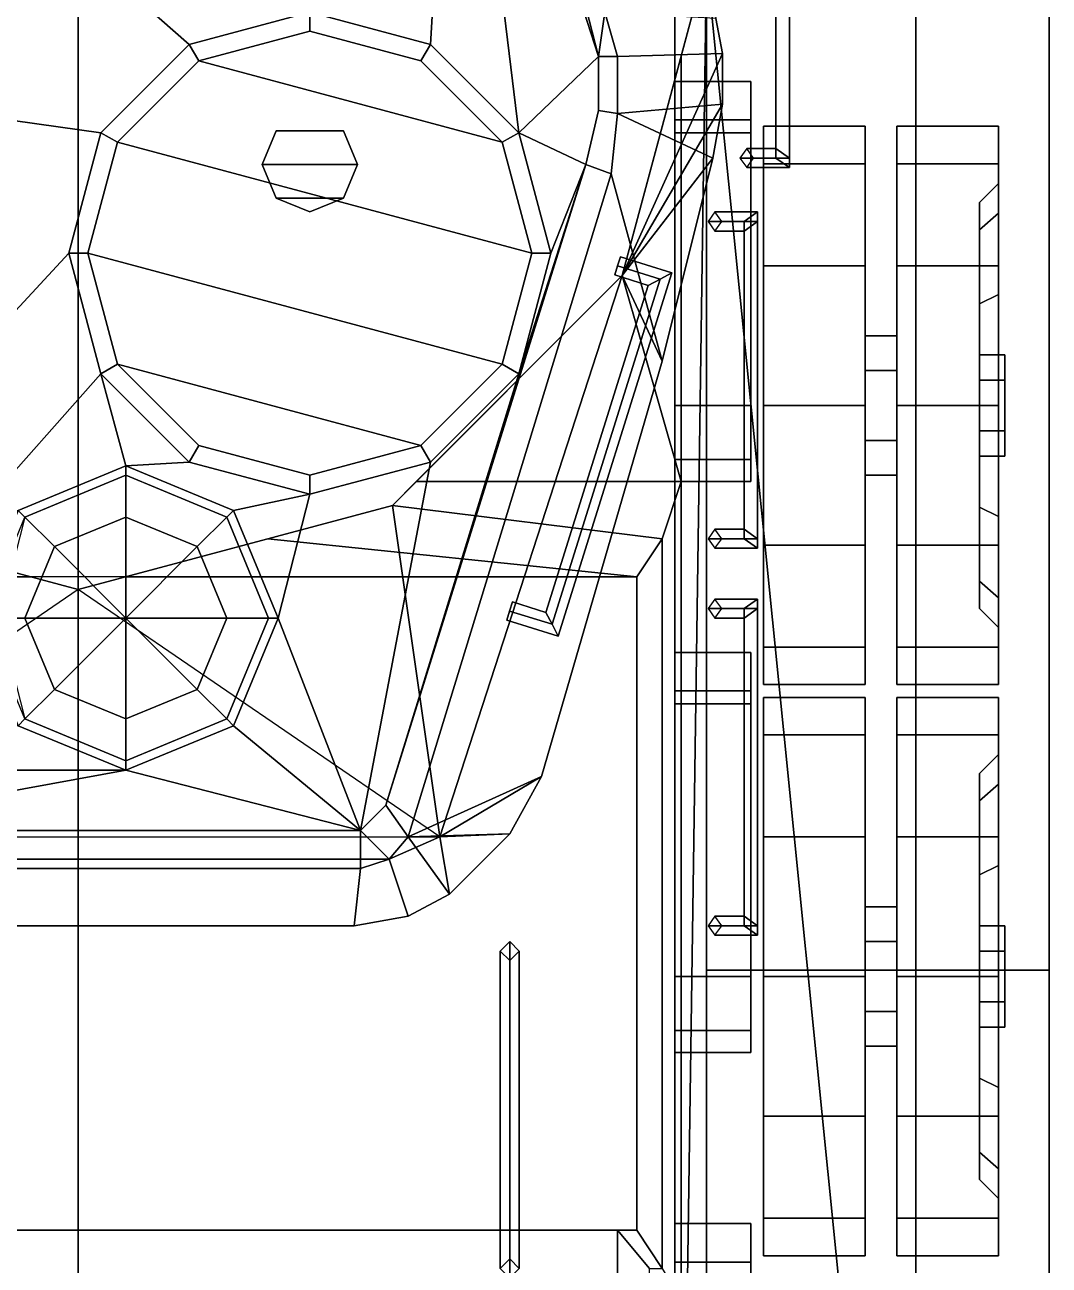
# Model space of a CAD drawing. Header units: millimetres. Extents: x -1.5 to 3, y -11.1 to 7.4.
# Drawn here: x -0.084 to 1.53, y -1.475 to 0.48 of the extents above; entities that cross this region are included whole.
import ezdxf

# ---------------------------------------------------------------- set-up
doc = ezdxf.new("R2010")
doc.units = ezdxf.units.MM
for name, color, linetype in [('mudguards', 6, 'Continuous'), ('tracks', 3, 'Continuous'), ('turret', 2, 'Continuous'), ('wheel', 2, 'Continuous')]:
    doc.layers.add(name, color=color, linetype=linetype)

msp = doc.modelspace()

# ---------------------------------------------------------------- linework, layer by layer
for points in [[(0.94, -2.96, 0.89), (0.94, -2.47, 0.4), (0.94, 2.47, 0.4), (0.94, 2.94, 0.67)], [(0.94, -2.7338, 1.08), (0.94, -2.96, 0.89), (0.94, 2.94, 0.77), (0.94, 2.4045, 1.08)], [(0.94, -2.96, 0.89), (0.94, 2.94, 0.67), (0.94, 2.94, 0.77), (0.94, -2.96, 0.89)], [(0.94, 2.47, 0.4), (0.94, -2.47, 0.4), (-0.94, -2.47, 0.4), (-0.94, 2.47, 0.4)], [(0.99, 0.58, 1.5103), (1.32, -2.71, 1.1), (1.32, 2.37, 1.1), (0.95, 1.56, 1.56)], [(1.1206, 0.785, 1.4806), (1.0994, 0.77, 1.4806), (1.0994, 0.27, 1.4806), (1.1206, 0.255, 1.4806)], [(1.1206, 0.77, 1.4594), (1.1206, 0.785, 1.4806), (1.1206, 0.255, 1.4806), (1.1206, 0.27, 1.4594)], [(1.0994, 0.77, 1.4806), (1.0994, 0.755, 1.4594), (1.0994, 0.285, 1.4594), (1.0994, 0.27, 1.4806)], [(1.0994, 0.755, 1.4594), (1.1206, 0.77, 1.4594), (1.1206, 0.27, 1.4594), (1.0994, 0.285, 1.4594)], [(0.99, 0.58, 1.5103), (0.99, 0.58, 1.5103), (0.95, 0.4307, 1.56), (0.95, -2.19, 1.56)], [(0.99, 0.58, 1.5103), (0.99, 0.58, 1.5103), (0.95, -2.19, 1.56), (1.32, -2.71, 1.1)], [(0.95, 0.4307, 1.56), (0.99, 0.58, 1.5103), (0.99, 0.58, 1.56), (0.95, 0.4307, 1.56)], [(0.95, 0.4307, 1.56), (0.95, 0.4307, 1.56), (0.8574, 0.085, 1.56), (0.95, -0.24, 1.56)], [(1.06, 0.3906, 0.555), (1.06, 0.3906, 0.485), (0.94, 0.3906, 0.485), (0.94, 0.3906, 0.555)], [(1.06, 0.3906, 0.485), (1.06, 0.33, 0.45), (0.94, 0.33, 0.45), (0.94, 0.3906, 0.485)], [(1.06, 0.33, 0.59), (1.06, 0.3906, 0.555), (0.94, 0.3906, 0.555), (0.94, 0.33, 0.59)], [(1.06, 0.3906, 0.555), (1.06, 0.33, 0.59), (1.06, 0.31, 0.45), (1.06, 0.33, 0.45)], [(1.06, 0.3906, 0.485), (1.06, 0.3906, 0.555), (1.06, 0.33, 0.45), (1.06, 0.3906, 0.485)], [(1.06, 0.33, 0.45), (1.06, 0.31, 0.45), (0.94, 0.31, 0.45), (0.94, 0.33, 0.45)], [(0.94, 0.33, 0.59), (0.94, -0.12, 0.59), (1.06, -0.12, 0.59), (1.06, 0.33, 0.59)], [(1.06, -0.12, 0.59), (1.06, -0.12, 0.35), (1.06, 0.31, 0.45), (1.06, 0.33, 0.59)], [(1.06, 0.31, 0.45), (1.06, -0.12, 0.35), (0.94, -0.12, 0.35), (0.94, 0.31, 0.45)], [(1.0534, 0.285, 1.4134), (1.0428, 0.27, 1.424), (1.0994, 0.27, 1.4806), (1.0994, 0.285, 1.4594)], [(1.064, 0.27, 1.4028), (1.0534, 0.285, 1.4134), (1.0994, 0.285, 1.4594), (1.1206, 0.27, 1.4594)], [(1.0428, 0.27, 1.424), (1.0534, 0.255, 1.4134), (1.1206, 0.255, 1.4806), (1.0994, 0.27, 1.4806)], [(1.0534, 0.255, 1.4134), (1.064, 0.27, 1.4028), (1.1206, 0.27, 1.4594), (1.1206, 0.255, 1.4806)], [(1.0034, 0.185, 1.4834), (0.9928, 0.17, 1.494), (1.0494, 0.17, 1.5506), (1.0706, 0.185, 1.5506)], [(1.014, 0.17, 1.4728), (1.0034, 0.185, 1.4834), (1.0706, 0.185, 1.5506), (1.0706, 0.17, 1.5294)], [(1.0706, 0.185, 1.5506), (1.0494, 0.17, 1.5506), (1.0494, -0.33, 1.5506), (1.0706, -0.345, 1.5506)], [(1.0706, 0.17, 1.5294), (1.0706, 0.185, 1.5506), (1.0706, -0.345, 1.5506), (1.0706, -0.33, 1.5294)], [(0.9928, 0.17, 1.494), (1.0034, 0.155, 1.4834), (1.0494, 0.155, 1.5294), (1.0494, 0.17, 1.5506)], [(1.0034, 0.155, 1.4834), (1.014, 0.17, 1.4728), (1.0706, 0.17, 1.5294), (1.0494, 0.155, 1.5294)], [(1.0494, 0.17, 1.5506), (1.0494, 0.155, 1.5294), (1.0494, -0.315, 1.5294), (1.0494, -0.33, 1.5506)], [(1.0494, 0.155, 1.5294), (1.0706, 0.17, 1.5294), (1.0706, -0.33, 1.5294), (1.0494, -0.315, 1.5294)], [(0.8574, 0.085, 1.56), (0.8574, 0.085, 1.56), (0.5324, -0.24, 1.56), (0.95, -0.24, 1.56)], [(0.94, 0.095, 0.4), (0.94, -0.12, 0.35), (0.94, -0.2049, 0.3851), (0.94, -0.211, 0.4)], [(1.06, -0.12, 0.35), (1.06, -0.2049, 0.3851), (0.94, -0.2049, 0.3851), (0.94, -0.12, 0.35)], [(1.06, -0.2049, 0.5549), (1.06, -0.12, 0.59), (0.94, -0.12, 0.59), (0.94, -0.2049, 0.5549)], [(1.06, -0.2049, 0.3851), (1.06, -0.12, 0.35), (1.06, -0.12, 0.59), (1.06, -0.2049, 0.5549)], [(1.06, -0.24, 0.47), (1.06, -0.2049, 0.5549), (0.94, -0.2049, 0.5549), (0.94, -0.24, 0.47)], [(1.06, -0.2049, 0.3851), (1.06, -0.24, 0.47), (0.94, -0.24, 0.47), (0.94, -0.2049, 0.3851)], [(1.06, -0.24, 0.47), (1.06, -0.2049, 0.3851), (1.06, -0.2049, 0.5549), (1.06, -0.24, 0.47)], [(0.92, -0.33, 1.65), (0.95, -0.24, 1.56), (0.5324, -0.24, 1.56), (0.495, -0.2774, 1.5974)], [(0.95, -0.24, 1.56), (0.92, -0.33, 1.65), (0.92, -1.48, 1.65), (0.95, -1.53, 1.56)], [(0.88, -0.39, 1.7), (0.92, -0.33, 1.65), (0.495, -0.2774, 1.5974), (0.2986, -0.33, 1.65)], [(-0.88, -0.39, 1.7), (-0.88, -0.39, 1.7), (-0.0746, -0.39, 1.7), (-0.2986, -0.33, 1.65)], [(0.88, -0.39, 1.7), (0.88, -0.39, 1.7), (0.2986, -0.33, 1.65), (0.0746, -0.39, 1.7)], [(0.88, -1.42, 1.7), (0.92, -1.48, 1.65), (0.92, -0.33, 1.65), (0.88, -0.39, 1.7)], [(1.0034, -0.315, 1.4834), (0.9928, -0.33, 1.494), (1.0494, -0.33, 1.5506), (1.0494, -0.315, 1.5294)], [(0.9928, -0.33, 1.494), (1.0034, -0.345, 1.4834), (1.0706, -0.345, 1.5506), (1.0494, -0.33, 1.5506)], [(1.014, -0.33, 1.4728), (1.0034, -0.315, 1.4834), (1.0494, -0.315, 1.5294), (1.0706, -0.33, 1.5294)], [(1.0034, -0.345, 1.4834), (1.014, -0.33, 1.4728), (1.0706, -0.33, 1.5294), (1.0706, -0.345, 1.5506)], [(-0.88, -0.39, 1.7), (-0.88, -1.42, 1.7), (0.88, -1.42, 1.7), (0.88, -0.39, 1.7)], [(1.0034, -0.425, 1.4834), (0.9928, -0.44, 1.494), (1.0494, -0.44, 1.5506), (1.0706, -0.425, 1.5506)], [(1.014, -0.44, 1.4728), (1.0034, -0.425, 1.4834), (1.0706, -0.425, 1.5506), (1.0706, -0.44, 1.5294)], [(1.0706, -0.425, 1.5506), (1.0494, -0.44, 1.5506), (1.0494, -0.94, 1.5506), (1.0706, -0.955, 1.5506)], [(1.0706, -0.44, 1.5294), (1.0706, -0.425, 1.5506), (1.0706, -0.955, 1.5506), (1.0706, -0.94, 1.5294)], [(0.9928, -0.44, 1.494), (1.0034, -0.455, 1.4834), (1.0494, -0.455, 1.5294), (1.0494, -0.44, 1.5506)], [(1.0034, -0.455, 1.4834), (1.014, -0.44, 1.4728), (1.0706, -0.44, 1.5294), (1.0494, -0.455, 1.5294)], [(1.0494, -0.44, 1.5506), (1.0494, -0.455, 1.5294), (1.0494, -0.925, 1.5294), (1.0494, -0.94, 1.5506)], [(1.0494, -0.455, 1.5294), (1.0706, -0.44, 1.5294), (1.0706, -0.94, 1.5294), (1.0494, -0.925, 1.5294)], [(1.06, -0.5094, 0.555), (1.06, -0.5094, 0.485), (0.94, -0.5094, 0.485), (0.94, -0.5094, 0.555)], [(1.06, -0.5094, 0.485), (1.06, -0.57, 0.45), (0.94, -0.57, 0.45), (0.94, -0.5094, 0.485)], [(1.06, -0.57, 0.59), (1.06, -0.5094, 0.555), (0.94, -0.5094, 0.555), (0.94, -0.57, 0.59)], [(1.06, -0.5094, 0.485), (1.06, -0.5094, 0.555), (1.06, -0.57, 0.45), (1.06, -0.5094, 0.485)], [(1.06, -0.5094, 0.555), (1.06, -0.57, 0.59), (1.06, -0.59, 0.45), (1.06, -0.57, 0.45)], [(1.06, -0.57, 0.45), (1.06, -0.59, 0.45), (0.94, -0.59, 0.45), (0.94, -0.57, 0.45)], [(0.94, -0.57, 0.59), (0.94, -1.02, 0.59), (1.06, -1.02, 0.59), (1.06, -0.57, 0.59)], [(1.06, -1.02, 0.59), (1.06, -1.02, 0.35), (1.06, -0.59, 0.45), (1.06, -0.57, 0.59)], [(1.06, -0.59, 0.45), (1.06, -1.02, 0.35), (0.94, -1.02, 0.35), (0.94, -0.59, 0.45)], [(0.94, -0.805, 0.4), (0.94, -1.02, 0.35), (0.94, -1.1049, 0.3851), (0.94, -1.111, 0.4)], [(1.0034, -0.925, 1.4834), (0.9928, -0.94, 1.494), (1.0494, -0.94, 1.5506), (1.0494, -0.925, 1.5294)], [(1.014, -0.94, 1.4728), (1.0034, -0.925, 1.4834), (1.0494, -0.925, 1.5294), (1.0706, -0.94, 1.5294)], [(0.9928, -0.94, 1.494), (1.0034, -0.955, 1.4834), (1.0706, -0.955, 1.5506), (1.0494, -0.94, 1.5506)], [(1.0034, -0.955, 1.4834), (1.014, -0.94, 1.4728), (1.0706, -0.94, 1.5294), (1.0706, -0.955, 1.5506)], [(0.68, -0.965, 1.7), (0.665, -0.98, 1.7), (0.665, -0.98, 1.78), (0.68, -0.965, 1.795)], [(0.68, -0.965, 1.795), (0.665, -0.98, 1.78), (0.665, -1.48, 1.78), (0.68, -1.495, 1.795)], [(0.695, -0.98, 1.7), (0.68, -0.965, 1.7), (0.68, -0.965, 1.795), (0.695, -0.98, 1.78)], [(0.695, -0.98, 1.78), (0.68, -0.965, 1.795), (0.68, -1.495, 1.795), (0.695, -1.48, 1.78)], [(0.665, -0.98, 1.7), (0.68, -0.995, 1.7), (0.68, -0.995, 1.765), (0.665, -0.98, 1.78)], [(0.665, -0.98, 1.78), (0.68, -0.995, 1.765), (0.68, -1.465, 1.765), (0.665, -1.48, 1.78)], [(0.68, -0.995, 1.7), (0.695, -0.98, 1.7), (0.695, -0.98, 1.78), (0.68, -0.995, 1.765)], [(0.68, -0.995, 1.765), (0.695, -0.98, 1.78), (0.695, -1.48, 1.78), (0.68, -1.465, 1.765)], [(1.06, -1.02, 0.35), (1.06, -1.1049, 0.3851), (0.94, -1.1049, 0.3851), (0.94, -1.02, 0.35)], [(1.06, -1.1049, 0.5549), (1.06, -1.02, 0.59), (0.94, -1.02, 0.59), (0.94, -1.1049, 0.5549)], [(1.06, -1.1049, 0.3851), (1.06, -1.02, 0.35), (1.06, -1.02, 0.59), (1.06, -1.1049, 0.5549)], [(1.06, -1.14, 0.47), (1.06, -1.1049, 0.5549), (0.94, -1.1049, 0.5549), (0.94, -1.14, 0.47)], [(1.06, -1.1049, 0.3851), (1.06, -1.14, 0.47), (0.94, -1.14, 0.47), (0.94, -1.1049, 0.3851)], [(1.06, -1.14, 0.47), (1.06, -1.1049, 0.3851), (1.06, -1.1049, 0.5549), (1.06, -1.14, 0.47)], [(-0.85, -1.42, 1.7), (-0.85, -1.92, 1.7), (0.85, -1.92, 1.7), (0.85, -1.42, 1.7)], [(0.85, -1.92, 1.7), (0.9, -2.07, 1.65), (0.9, -1.48, 1.65), (0.85, -1.42, 1.7)], [(0.85, -1.42, 1.7), (0.9, -1.48, 1.65), (0.92, -1.48, 1.65), (0.88, -1.42, 1.7)], [(1.06, -1.4094, 0.555), (1.06, -1.4094, 0.485), (0.94, -1.4094, 0.485), (0.94, -1.4094, 0.555)], [(1.06, -1.4094, 0.485), (1.06, -1.47, 0.45), (0.94, -1.47, 0.45), (0.94, -1.4094, 0.485)], [(1.06, -1.47, 0.59), (1.06, -1.4094, 0.555), (0.94, -1.4094, 0.555), (0.94, -1.47, 0.59)], [(1.06, -1.4094, 0.555), (1.06, -1.47, 0.59), (1.06, -1.49, 0.45), (1.06, -1.47, 0.45)], [(1.06, -1.4094, 0.485), (1.06, -1.4094, 0.555), (1.06, -1.47, 0.45), (1.06, -1.4094, 0.485)], [(0.68, -1.465, 1.7), (0.665, -1.48, 1.7), (0.665, -1.48, 1.78), (0.68, -1.465, 1.765)], [(0.695, -1.48, 1.7), (0.68, -1.465, 1.7), (0.68, -1.465, 1.765), (0.695, -1.48, 1.78)], [(1.06, -1.47, 0.45), (1.06, -1.49, 0.45), (0.94, -1.49, 0.45), (0.94, -1.47, 0.45)], [(0.94, -1.47, 0.59), (0.94, -1.92, 0.59), (1.06, -1.92, 0.59), (1.06, -1.47, 0.59)], [(1.06, -1.92, 0.59), (1.06, -1.92, 0.35), (1.06, -1.49, 0.45), (1.06, -1.47, 0.59)]]:
    msp.add_3dface(points)
at = {"layer": 'mudguards', "extrusion": (-1, 0, 0)}
for p, q in [((0, 7.433, -11.0701), (0, -3.2589, -11.0701)), ((0, -3.2589, -19.2133), (0, 7.433, -19.2133)), ((0, 3.655, 2.606), (0, -3.1074, 2.606)), ((0, -3.1074, -5.94), (0, 3.655, -5.94)), ((0, -1.0432, 7.9864), (0, -1.0432, 12.078)), ((0, -1.0432, 12.078), (0, -6.4248, 12.078)), ((0, -6.4248, 7.9864), (0, -1.0432, 7.9864))]:
    msp.add_line(p, q, dxfattribs=at)
at = {"layer": 'mudguards'}
for points in [[(1.53, -2.71, 1.1), (1.53, -2.74, 1.08), (1.53, 2.86, 1.08), (1.53, 2.88, 1.1)], [(1.53, 2.86, 1.08), (1.53, -2.74, 1.08), (0.94, -2.7338, 1.08), (0.94, 2.86, 1.08)], [(1.32, 0.75, 1.1), (1.32, -2.01, 1.1), (1.53, -2.01, 1.1), (1.53, 0.75, 1.1)]]:
    msp.add_3dface(points, dxfattribs=at)
at = {"layer": 'tracks'}
for points in [[(0.99, 2.01), (0.99, -1.92), (0.99, -1.92, 0.04), (0.99, 2.01, 0.04)], [(1.53, 2.01), (1.53, -1.92), (0.99, -1.92), (0.99, 2.01)], [(0.99, 2.01, 0.04), (0.99, -1.92, 0.04), (1.53, -1.92, 0.04), (1.53, 2.01, 0.04)], [(0.99, -1.01, 0.89), (0.99, 2, 0.89), (1.53, 2, 0.89), (1.53, -1.01, 0.89)], [(0.99, -1.01, 0.93), (0.99, 2, 0.93), (0.99, 2, 0.89), (0.99, -1.01, 0.89)], [(1.53, -1.01, 0.93), (1.53, 2, 0.93), (0.99, 2, 0.93), (0.99, -1.01, 0.93)], [(1.53, -1.92, 0.04), (1.53, -1.92), (1.53, 2.01), (1.53, 2.01, 0.04)], [(1.53, 2, 0.89), (1.53, 2, 0.93), (1.53, -1.01, 0.93), (1.53, -1.01, 0.89)], [(0.99, -2.21, 0.94), (0.99, -1.01, 0.93), (0.99, -1.01, 0.89), (0.99, -2.21, 0.9)], [(0.99, -2.21, 0.9), (0.99, -1.01, 0.89), (1.53, -1.01, 0.89), (1.53, -2.21, 0.9)], [(1.53, -2.21, 0.94), (1.53, -1.01, 0.93), (0.99, -1.01, 0.93), (0.99, -2.21, 0.94)], [(1.53, -1.01, 0.89), (1.53, -1.01, 0.93), (1.53, -2.21, 0.94), (1.53, -2.21, 0.9)]]:
    msp.add_3dface(points, dxfattribs=at)
at = {"layer": 'turret'}
for points in [[(-0.595, 1.125, 2.46), (-0.82, 0.43, 2.455), (0.0359, 0.31, 2.455), (0.175, 0.4491, 2.455)], [(0.595, 1.125, 2.46), (-0.595, 1.125, 2.46), (0.175, 0.4491, 2.455), (0.365, 0.5, 2.455)], [(0.595, 1.125, 2.46), (0.595, 1.125, 2.46), (0.365, 0.5, 2.455), (0.555, 0.4491, 2.455)], [(0.595, 1.125, 2.46), (0.595, 1.125, 2.46), (0.555, 0.4491, 2.455), (0.6941, 0.31, 2.455)], [(0.6767, 0.989, 2.43), (0.595, 1.125, 2.46), (0.82, 0.43, 2.46)], [(0.595, 1.125, 2.46), (0.595, 1.125, 2.46), (0.6941, 0.31, 2.455), (0.82, 0.43, 2.46)], [(0.83, 0.5, 2.43), (0.6767, 0.989, 2.43), (0.82, 0.43, 2.46)], [(0.8574, 0.085, 1.56), (0.99, 0.58, 1.56), (0.99, 0.58, 1.71), (0.8574, 0.085, 1.71)], [(1.005, 0.49, 1.85), (1.015, 0.435, 1.85), (0.8574, 0.085, 1.71), (0.99, 0.58, 1.71)], [(0.365, 0.5, 2.585), (0.175, 0.4491, 2.585), (0.19, 0.4231, 2.655), (0.365, 0.47, 2.655)], [(0.365, 0.5, 2.455), (0.175, 0.4491, 2.455), (0.175, 0.4491, 2.585), (0.365, 0.5, 2.585)], [(0.555, 0.4491, 2.585), (0.365, 0.5, 2.585), (0.365, 0.47, 2.655), (0.54, 0.4231, 2.655)], [(0.555, 0.4491, 2.455), (0.365, 0.5, 2.455), (0.365, 0.5, 2.585), (0.555, 0.4491, 2.585)], [(0.85, 0.43, 2.43), (0.83, 0.5, 2.43), (0.82, 0.43, 2.46)], [(1.015, 0.435, 1.97), (1.005, 0.49, 1.95), (0.83, 0.5, 2.43), (0.85, 0.43, 2.43)], [(1.015, 0.435, 1.85), (1.005, 0.49, 1.85), (1.005, 0.49, 1.95), (1.015, 0.435, 1.97)], [(0.54, 0.4231, 2.655), (0.365, 0.47, 2.655), (0.19, 0.4231, 2.655), (0.6681, 0.295, 2.655)], [(0.175, 0.4491, 2.585), (0.0359, 0.31, 2.585), (0.0619, 0.295, 2.655), (0.19, 0.4231, 2.655)], [(0.175, 0.4491, 2.455), (0.0359, 0.31, 2.455), (0.0359, 0.31, 2.585), (0.175, 0.4491, 2.585)], [(0.6941, 0.31, 2.585), (0.555, 0.4491, 2.585), (0.54, 0.4231, 2.655), (0.6681, 0.295, 2.655)], [(0.6941, 0.31, 2.455), (0.555, 0.4491, 2.455), (0.555, 0.4491, 2.585), (0.6941, 0.31, 2.585)], [(1.015, 0.355, 1.97), (1.015, 0.435, 1.97), (0.85, 0.43, 2.43), (0.85, 0.34, 2.43)], [(1.015, 0.435, 1.85), (1.015, 0.355, 1.85), (0.8574, 0.085, 1.71)], [(1.015, 0.355, 1.85), (1.015, 0.435, 1.85), (1.015, 0.435, 1.97), (1.015, 0.355, 1.97)], [(-0.82, 0.43, 2.455), (-0.325, -0.215, 2.455), (-0.015, 0.12, 2.455), (0.0359, 0.31, 2.455)], [(0.6681, 0.295, 2.655), (0.19, 0.4231, 2.655), (0.0619, 0.295, 2.655), (0.715, 0.12, 2.655)], [(0.82, 0.345, 2.455), (0.82, 0.43, 2.46), (0.6941, 0.31, 2.455), (0.8, 0.26, 2.455)], [(0.85, 0.34, 2.43), (0.85, 0.43, 2.43), (0.82, 0.43, 2.46), (0.82, 0.345, 2.455)], [(1, 0.27, 1.96), (1.015, 0.355, 1.97), (0.85, 0.34, 2.43)], [(1.015, 0.355, 1.85), (1, 0.27, 1.85), (0.8574, 0.085, 1.71)], [(1, 0.27, 1.85), (1.015, 0.355, 1.85), (1.015, 0.355, 1.97), (1, 0.27, 1.96)], [(0.84, 0.245, 2.43), (0.85, 0.34, 2.43), (0.82, 0.345, 2.455), (0.8, 0.26, 2.455)], [(0.92, -0.05, 1.85), (1, 0.27, 1.96), (0.85, 0.34, 2.43), (0.84, 0.245, 2.43)], [(0.29, 0.26, 2.73), (0.312, 0.313, 2.73), (0.312, 0.313, 2.655), (0.29, 0.26, 2.655)], [(0.29, 0.26, 2.73), (0.44, 0.26, 2.73), (0.418, 0.313, 2.73), (0.312, 0.313, 2.73)], [(0.312, 0.313, 2.73), (0.418, 0.313, 2.73), (0.418, 0.313, 2.655), (0.312, 0.313, 2.655)], [(0.418, 0.313, 2.73), (0.44, 0.26, 2.73), (0.44, 0.26, 2.655), (0.418, 0.313, 2.655)], [(0.0359, 0.31, 2.585), (-0.015, 0.12, 2.585), (0.015, 0.12, 2.655), (0.0619, 0.295, 2.655)], [(0.0359, 0.31, 2.455), (-0.015, 0.12, 2.455), (-0.015, 0.12, 2.585), (0.0359, 0.31, 2.585)], [(0.715, 0.12, 2.655), (0.0619, 0.295, 2.655), (0.015, 0.12, 2.655), (0.6681, -0.055, 2.655)], [(0.745, 0.12, 2.585), (0.6941, 0.31, 2.585), (0.6681, 0.295, 2.655), (0.715, 0.12, 2.655)], [(0.745, 0.12, 2.455), (0.6941, 0.31, 2.455), (0.6941, 0.31, 2.585), (0.745, 0.12, 2.585)], [(0.745, 0.12, 2.455), (0.8, 0.26, 2.455), (0.6941, 0.31, 2.455), (0.745, 0.12, 2.455)], [(0.312, 0.207, 2.73), (0.29, 0.26, 2.73), (0.29, 0.26, 2.655), (0.312, 0.207, 2.655)], [(0.312, 0.207, 2.73), (0.418, 0.207, 2.73), (0.44, 0.26, 2.73), (0.29, 0.26, 2.73)], [(0.44, 0.26, 2.73), (0.418, 0.207, 2.73), (0.418, 0.207, 2.655), (0.44, 0.26, 2.655)], [(0.52, -0.8, 2.43), (0.84, 0.245, 2.43), (0.8, 0.26, 2.455), (0.485, -0.75, 2.455)], [(0.485, -0.75, 2.455), (0.8, 0.26, 2.455), (0.6941, -0.07, 2.455), (0.485, -0.75, 2.455)], [(0.6941, -0.07, 2.455), (0.8, 0.26, 2.455), (0.745, 0.12, 2.455), (0.6941, -0.07, 2.455)], [(1, 0.27, 1.85), (0.92, -0.05, 1.85), (0.8574, 0.085, 1.71)], [(0.92, -0.05, 1.85), (1, 0.27, 1.85), (1, 0.27, 1.96), (0.92, -0.05, 1.85)], [(0.73, -0.705, 1.85), (0.92, -0.05, 1.85), (0.84, 0.245, 2.43), (0.52, -0.8, 2.43)], [(0.365, 0.185, 2.73), (0.312, 0.207, 2.73), (0.312, 0.207, 2.655), (0.365, 0.185, 2.655)], [(0.365, 0.185, 2.73), (0.365, 0.185, 2.73), (0.418, 0.207, 2.73), (0.312, 0.207, 2.73)], [(0.418, 0.207, 2.73), (0.365, 0.185, 2.73), (0.365, 0.185, 2.655), (0.418, 0.207, 2.655)], [(-0.325, -0.215, 2.455), (-0.1553, -0.2853, 2.455), (0.0359, -0.07, 2.455), (-0.015, 0.12, 2.455)], [(-0.015, 0.12, 2.585), (0.0359, -0.07, 2.585), (0.0619, -0.055, 2.655), (0.015, 0.12, 2.655)], [(-0.015, 0.12, 2.455), (0.0359, -0.07, 2.455), (0.0359, -0.07, 2.585), (-0.015, 0.12, 2.585)], [(0.6681, -0.055, 2.655), (0.015, 0.12, 2.655), (0.0619, -0.055, 2.655), (0.54, -0.1831, 2.655)], [(0.6941, -0.07, 2.585), (0.745, 0.12, 2.585), (0.715, 0.12, 2.655), (0.6681, -0.055, 2.655)], [(0.6941, -0.07, 2.455), (0.745, 0.12, 2.455), (0.745, 0.12, 2.585), (0.6941, -0.07, 2.585)], [(0.8455, 0.0857, 2.23), (0.85, 0.1, 2.215), (0.9168, 0.0791, 2.215), (0.898, 0.0693, 2.23)], [(0.85, 0.1, 2.245), (0.8455, 0.0857, 2.23), (0.898, 0.0693, 2.23), (0.9168, 0.0791, 2.245)], [(0.8545, 0.1143, 2.23), (0.85, 0.1, 2.245), (0.9168, 0.0791, 2.245), (0.9356, 0.0889, 2.23)], [(0.85, 0.1, 2.215), (0.8545, 0.1143, 2.23), (0.9356, 0.0889, 2.23), (0.9168, 0.0791, 2.215)], [(0.495, -0.2774, 1.56), (0.8574, 0.085, 1.56), (0.8574, 0.085, 1.71), (0.495, -0.2774, 1.71)], [(0.495, -0.2774, 1.71), (0.8574, 0.085, 1.71), (0.57, -0.8, 1.71)], [(0.92, -0.05, 1.85), (0.73, -0.705, 1.85), (0.57, -0.8, 1.71), (0.8574, 0.085, 1.71)], [(0.898, 0.0693, 2.23), (0.9168, 0.0791, 2.215), (0.7466, -0.4649, 2.215), (0.7368, -0.4461, 2.23)], [(0.9168, 0.0791, 2.245), (0.898, 0.0693, 2.23), (0.7368, -0.4461, 2.23), (0.7466, -0.4649, 2.245)], [(0.9356, 0.0889, 2.23), (0.9168, 0.0791, 2.245), (0.7466, -0.4649, 2.245), (0.7565, -0.4837, 2.23)], [(0.9168, 0.0791, 2.215), (0.9356, 0.0889, 2.23), (0.7565, -0.4837, 2.23), (0.7466, -0.4649, 2.215)], [(0.0359, -0.07, 2.585), (0.175, -0.2091, 2.585), (0.19, -0.1831, 2.655), (0.0619, -0.055, 2.655)], [(0.54, -0.1831, 2.655), (0.0619, -0.055, 2.655), (0.19, -0.1831, 2.655), (0.365, -0.23, 2.655)], [(0.555, -0.2091, 2.585), (0.6941, -0.07, 2.585), (0.6681, -0.055, 2.655), (0.54, -0.1831, 2.655)], [(-0.1553, -0.2853, 2.455), (-0.0947, -0.2853, 2.455), (0.075, -0.215, 2.455), (0.0359, -0.07, 2.455)], [(0.0359, -0.07, 2.455), (0.175, -0.2091, 2.455), (0.175, -0.2091, 2.585), (0.0359, -0.07, 2.585)], [(0.075, -0.215, 2.455), (0.075, -0.215, 2.455), (0.175, -0.2091, 2.455), (0.0359, -0.07, 2.455)], [(0.445, -0.79, 2.455), (0.485, -0.75, 2.455), (0.6941, -0.07, 2.455), (0.555, -0.2091, 2.455)], [(0.555, -0.2091, 2.455), (0.6941, -0.07, 2.455), (0.6941, -0.07, 2.585), (0.555, -0.2091, 2.585)], [(0.175, -0.2091, 2.585), (0.365, -0.26, 2.585), (0.365, -0.23, 2.655), (0.19, -0.1831, 2.655)], [(0.365, -0.26, 2.585), (0.555, -0.2091, 2.585), (0.54, -0.1831, 2.655), (0.365, -0.23, 2.655)], [(-0.0841, -0.2959, 2.495), (0.075, -0.23, 2.495), (0.075, -0.215, 2.455), (-0.0947, -0.2853, 2.455)], [(0.075, -0.215, 2.455), (0.2447, -0.2853, 2.455), (0.365, -0.26, 2.455), (0.175, -0.2091, 2.455)], [(0.075, -0.23, 2.495), (0.2341, -0.2959, 2.495), (0.2447, -0.2853, 2.455), (0.075, -0.215, 2.455)], [(0.175, -0.2091, 2.455), (0.365, -0.26, 2.455), (0.365, -0.26, 2.585), (0.175, -0.2091, 2.585)], [(0.315, -0.455, 2.455), (0.445, -0.79, 2.455), (0.555, -0.2091, 2.455), (0.365, -0.26, 2.455)], [(0.365, -0.26, 2.455), (0.555, -0.2091, 2.455), (0.555, -0.2091, 2.585), (0.365, -0.26, 2.585)], [(0.075, -0.2959, 2.53), (0.075, -0.23, 2.495), (-0.0841, -0.2959, 2.495), (-0.0375, -0.3425, 2.53)], [(0.1875, -0.3425, 2.53), (0.2341, -0.2959, 2.495), (0.075, -0.23, 2.495), (0.075, -0.2959, 2.53)], [(0.2447, -0.2853, 2.455), (0.315, -0.455, 2.455), (0.365, -0.26, 2.455)], [(0, -0.41, 1.71), (-0.57, -0.8, 1.71), (-0.495, -0.2774, 1.71)], [(-0.495, -0.2774, 1.56), (0, -0.41, 1.56), (0, -0.41, 1.71), (-0.495, -0.2774, 1.71)], [(-0.125, -0.3946, 2.495), (-0.0841, -0.2959, 2.495), (-0.0947, -0.2853, 2.455), (-0.125, -0.3584, 2.455)], [(0, -0.41, 1.56), (0.495, -0.2774, 1.56), (0.495, -0.2774, 1.71), (0, -0.41, 1.71)], [(0, -0.41, 1.71), (0.495, -0.2774, 1.71), (0.57, -0.8, 1.71)], [(0.2341, -0.2959, 2.495), (0.3, -0.455, 2.495), (0.315, -0.455, 2.455), (0.2447, -0.2853, 2.455)], [(-0.0375, -0.3425, 2.53), (-0.0841, -0.2959, 2.495), (-0.125, -0.455, 2.5083), (-0.0841, -0.455, 2.53)], [(0.075, -0.455, 2.57), (0.075, -0.2959, 2.53), (-0.0375, -0.3425, 2.53), (0.075, -0.455, 2.57)], [(0.075, -0.455, 2.57), (0.1875, -0.3425, 2.53), (0.075, -0.2959, 2.53), (0.075, -0.455, 2.57)], [(0.2341, -0.455, 2.53), (0.3, -0.455, 2.495), (0.2341, -0.2959, 2.495), (0.1875, -0.3425, 2.53)], [(0.075, -0.455, 2.57), (-0.0375, -0.3425, 2.53), (-0.0841, -0.455, 2.53), (0.075, -0.455, 2.57)], [(0.075, -0.455, 2.57), (0.2341, -0.455, 2.53), (0.1875, -0.3425, 2.53), (0.075, -0.455, 2.57)], [(0.6843, -0.4297, 2.23), (0.6798, -0.444, 2.245), (0.7466, -0.4649, 2.245), (0.7368, -0.4461, 2.23)], [(0.6798, -0.444, 2.215), (0.6843, -0.4297, 2.23), (0.7368, -0.4461, 2.23), (0.7466, -0.4649, 2.215)], [(0.6754, -0.4583, 2.23), (0.6798, -0.444, 2.215), (0.7466, -0.4649, 2.215), (0.7565, -0.4837, 2.23)], [(0.6798, -0.444, 2.245), (0.6754, -0.4583, 2.23), (0.7565, -0.4837, 2.23), (0.7466, -0.4649, 2.245)], [(-0.0841, -0.455, 2.53), (-0.125, -0.455, 2.5083), (-0.0841, -0.6141, 2.495), (-0.0375, -0.5675, 2.53)], [(0.075, -0.455, 2.57), (-0.0841, -0.455, 2.53), (-0.0375, -0.5675, 2.53), (0.075, -0.455, 2.57)], [(0.075, -0.455, 2.57), (-0.0375, -0.5675, 2.53), (0.075, -0.6141, 2.53), (0.075, -0.455, 2.57)], [(0.075, -0.455, 2.57), (0.075, -0.6141, 2.53), (0.1875, -0.5675, 2.53), (0.075, -0.455, 2.57)], [(0.075, -0.455, 2.57), (0.1875, -0.5675, 2.53), (0.2341, -0.455, 2.53), (0.075, -0.455, 2.57)], [(0.1875, -0.5675, 2.53), (0.2341, -0.6141, 2.495), (0.3, -0.455, 2.495), (0.2341, -0.455, 2.53)], [(0.3, -0.455, 2.495), (0.2341, -0.6141, 2.495), (0.2447, -0.6247, 2.455), (0.315, -0.455, 2.455)], [(0.445, -0.79, 2.455), (0.445, -0.79, 2.455), (0.315, -0.455, 2.455), (0.2447, -0.6247, 2.455)], [(-0.0841, -0.6141, 2.495), (-0.125, -0.5154, 2.495), (-0.125, -0.5516, 2.455), (-0.0947, -0.6247, 2.455)], [(-0.0375, -0.5675, 2.53), (-0.0841, -0.6141, 2.495), (0.075, -0.68, 2.495), (0.075, -0.6141, 2.53)], [(0.075, -0.6141, 2.53), (0.075, -0.68, 2.495), (0.2341, -0.6141, 2.495), (0.1875, -0.5675, 2.53)], [(-0.325, -0.695, 2.455), (0.075, -0.695, 2.455), (-0.0947, -0.6247, 2.455), (-0.1553, -0.6247, 2.455)], [(0.075, -0.68, 2.495), (-0.0841, -0.6141, 2.495), (-0.0947, -0.6247, 2.455), (0.075, -0.695, 2.455)], [(0.2341, -0.6141, 2.495), (0.075, -0.68, 2.495), (0.075, -0.695, 2.455), (0.2447, -0.6247, 2.455)], [(0.445, -0.79, 2.455), (0.445, -0.79, 2.455), (0.2447, -0.6247, 2.455), (0.075, -0.695, 2.455)], [(-0.485, -0.75, 2.455), (-0.445, -0.79, 2.455), (0.075, -0.695, 2.455), (-0.325, -0.695, 2.455)], [(0.445, -0.79, 2.455), (0.445, -0.79, 2.455), (0.075, -0.695, 2.455), (-0.445, -0.79, 2.455)], [(0.68, -0.795, 1.85), (0.73, -0.705, 1.85), (0.52, -0.8, 2.43)], [(0.73, -0.705, 1.85), (0.68, -0.795, 1.85), (0.57, -0.8, 1.71)], [(0.49, -0.835, 2.43), (0.52, -0.8, 2.43), (0.485, -0.75, 2.455), (0.445, -0.79, 2.455)], [(0.49, -0.835, 1.72), (-0.49, -0.835, 1.72), (-0.57, -0.8, 1.71), (0.57, -0.8, 1.71)], [(-0.445, -0.85, 2.43), (0.445, -0.85, 2.43), (0.445, -0.79, 2.455), (-0.445, -0.79, 2.455)], [(0.445, -0.85, 2.43), (0.49, -0.835, 2.43), (0.445, -0.79, 2.455)], [(0.52, -0.925, 1.85), (0.585, -0.89, 1.85), (0.52, -0.8, 2.43), (0.49, -0.835, 2.43)], [(0.585, -0.89, 1.85), (0.52, -0.925, 1.85), (0.49, -0.835, 1.72), (0.57, -0.8, 1.71)], [(0.585, -0.89, 1.85), (0.68, -0.795, 1.85), (0.52, -0.8, 2.43)], [(0.68, -0.795, 1.85), (0.585, -0.89, 1.85), (0.57, -0.8, 1.71)], [(0.445, -0.85, 1.73), (-0.445, -0.85, 1.73), (-0.49, -0.835, 1.72), (0.49, -0.835, 1.72)], [(0.435, -0.94, 1.85), (0.52, -0.925, 1.85), (0.49, -0.835, 2.43), (0.445, -0.85, 2.43)], [(0.52, -0.925, 1.85), (0.435, -0.94, 1.85), (0.445, -0.85, 1.73), (0.49, -0.835, 1.72)], [(-0.435, -0.94, 1.85), (0.435, -0.94, 1.85), (0.445, -0.85, 2.43), (-0.445, -0.85, 2.43)], [(0.435, -0.94, 1.85), (-0.435, -0.94, 1.85), (-0.445, -0.85, 1.73), (0.445, -0.85, 1.73)]]:
    msp.add_3dface(points, dxfattribs=at)
at = {"layer": 'wheel'}
for points in [[(1.08, -0.34, 0.8511), (1.08, 0.2611, 0.69), (1.08, 0.32, 0.47), (1.08, -0.5011, 0.69)], [(1.08, -0.5011, 0.69), (1.08, 0.32, 0.47), (1.08, 0.2611, 0.25), (1.08, -0.56, 0.47)], [(1.24, 0.2611, 0.69), (1.24, 0.32, 0.47), (1.08, 0.32, 0.47), (1.08, 0.2611, 0.69)], [(1.24, 0.32, 0.47), (1.24, 0.2611, 0.25), (1.08, 0.2611, 0.25), (1.08, 0.32, 0.47)], [(1.24, 0.32, 0.47), (1.24, -0.5011, 0.25), (1.24, -0.34, 0.0889), (1.24, 0.2611, 0.25)], [(1.24, 0.2611, 0.69), (1.24, -0.56, 0.47), (1.24, -0.5011, 0.25), (1.24, 0.32, 0.47)], [(1.29, 0.1, 0.0889), (1.29, 0.2611, 0.69), (1.29, 0.32, 0.47), (1.29, 0.2611, 0.25)], [(1.45, 0.2611, 0.69), (1.45, 0.32, 0.47), (1.29, 0.32, 0.47), (1.29, 0.2611, 0.69)], [(1.45, 0.32, 0.47), (1.45, 0.2611, 0.25), (1.29, 0.2611, 0.25), (1.29, 0.32, 0.47)], [(1.45, 0.1831, 0.645), (1.45, 0.23, 0.47), (1.45, 0.32, 0.47), (1.45, 0.2611, 0.69)], [(1.45, 0.23, 0.47), (1.45, 0.1831, 0.295), (1.45, 0.2611, 0.25), (1.45, 0.32, 0.47)], [(1.08, -0.56, 0.47), (1.08, 0.2611, 0.25), (1.08, 0.1, 0.0889), (1.08, -0.5011, 0.25)], [(1.24, 0.2611, 0.25), (1.24, 0.1, 0.0889), (1.08, 0.1, 0.0889), (1.08, 0.2611, 0.25)], [(1.24, 0.1, 0.8511), (1.24, 0.2611, 0.69), (1.08, 0.2611, 0.69), (1.08, 0.1, 0.8511)], [(1.08, -0.12, 0.91), (1.08, 0.1, 0.8511), (1.08, 0.2611, 0.69), (1.08, -0.34, 0.8511)], [(1.24, 0.2611, 0.25), (1.24, -0.34, 0.0889), (1.24, -0.12, 0.03), (1.24, 0.1, 0.0889)], [(1.24, 0.1, 0.8511), (1.24, -0.5011, 0.69), (1.24, -0.56, 0.47), (1.24, 0.2611, 0.69)], [(1.29, -0.12, 0.03), (1.29, 0.1, 0.8511), (1.29, 0.2611, 0.69), (1.29, 0.1, 0.0889)], [(1.45, 0.2611, 0.25), (1.45, 0.1, 0.0889), (1.29, 0.1, 0.0889), (1.29, 0.2611, 0.25)], [(1.45, 0.1, 0.8511), (1.45, 0.2611, 0.69), (1.29, 0.2611, 0.69), (1.29, 0.1, 0.8511)], [(1.45, 0.1831, 0.295), (1.45, 0.055, 0.1669), (1.45, 0.1, 0.0889), (1.45, 0.2611, 0.25)], [(1.45, 0.055, 0.7731), (1.45, 0.1831, 0.645), (1.45, 0.2611, 0.69), (1.45, 0.1, 0.8511)], [(1.45, 0.23, 0.47), (1.45, 0.1831, 0.645), (1.42, 0.1571, 0.63), (1.42, 0.2, 0.47)], [(1.45, 0.1831, 0.295), (1.45, 0.23, 0.47), (1.42, 0.2, 0.47), (1.42, 0.1571, 0.31)], [(1.42, -0.04, 0.47), (1.42, -0.04, 0.47), (1.42, 0.2, 0.47), (1.42, 0.1571, 0.63)], [(1.42, -0.04, 0.47), (1.42, -0.08, 0.4007), (1.42, 0.1571, 0.31), (1.42, 0.2, 0.47)], [(1.45, 0.1831, 0.645), (1.45, 0.055, 0.7731), (1.42, 0.04, 0.7471), (1.42, 0.1571, 0.63)], [(1.45, 0.055, 0.1669), (1.45, 0.1831, 0.295), (1.42, 0.1571, 0.31), (1.42, 0.04, 0.1929)], [(1.42, -0.08, 0.5393), (1.42, -0.04, 0.47), (1.42, 0.1571, 0.63), (1.42, 0.04, 0.7471)], [(1.42, -0.08, 0.4007), (1.42, -0.08, 0.4007), (1.42, 0.04, 0.1929), (1.42, 0.1571, 0.31)], [(1.08, -0.5011, 0.25), (1.08, 0.1, 0.0889), (1.08, -0.12, 0.03), (1.08, -0.34, 0.0889)], [(1.24, 0.1, 0.0889), (1.24, -0.12, 0.03), (1.08, -0.12, 0.03), (1.08, 0.1, 0.0889)], [(1.24, -0.12, 0.91), (1.24, 0.1, 0.8511), (1.08, 0.1, 0.8511), (1.08, -0.12, 0.91)], [(1.24, -0.12, 0.91), (1.24, -0.34, 0.8511), (1.24, -0.5011, 0.69), (1.24, 0.1, 0.8511)], [(1.29, -0.34, 0.0889), (1.29, -0.12, 0.91), (1.29, 0.1, 0.8511), (1.29, -0.12, 0.03)], [(1.45, 0.1, 0.0889), (1.45, -0.12, 0.03), (1.29, -0.12, 0.03), (1.29, 0.1, 0.0889)], [(1.45, -0.12, 0.91), (1.45, 0.1, 0.8511), (1.29, 0.1, 0.8511), (1.29, -0.12, 0.91)], [(1.45, 0.055, 0.1669), (1.45, -0.12, 0.12), (1.45, -0.12, 0.03), (1.45, 0.1, 0.0889)], [(1.45, -0.12, 0.82), (1.45, 0.055, 0.7731), (1.45, 0.1, 0.8511), (1.45, -0.12, 0.91)], [(1.45, -0.12, 0.12), (1.45, 0.055, 0.1669), (1.42, 0.04, 0.1929), (1.42, -0.12, 0.15)], [(1.45, 0.055, 0.7731), (1.45, -0.12, 0.82), (1.42, -0.12, 0.79), (1.42, 0.04, 0.7471)], [(1.42, -0.08, 0.5393), (1.42, -0.08, 0.5393), (1.42, 0.04, 0.7471), (1.42, -0.12, 0.79)], [(1.42, -0.08, 0.4007), (1.42, -0.16, 0.4007), (1.42, -0.12, 0.15), (1.42, 0.04, 0.1929)], [(1.29, -0.065, 0.5653), (1.29, -0.01, 0.47), (1.24, -0.01, 0.47), (1.24, -0.065, 0.5653)], [(1.29, -0.01, 0.47), (1.29, -0.065, 0.3747), (1.24, -0.065, 0.3747), (1.24, -0.01, 0.47)], [(1.46, -0.08, 0.5393), (1.46, -0.04, 0.47), (1.42, -0.04, 0.47), (1.42, -0.08, 0.5393)], [(1.46, -0.04, 0.47), (1.46, -0.08, 0.4007), (1.42, -0.08, 0.4007), (1.42, -0.04, 0.47)], [(1.46, -0.16, 0.5393), (1.46, -0.08, 0.4007), (1.46, -0.04, 0.47), (1.46, -0.08, 0.5393)], [(1.29, -0.065, 0.3747), (1.29, -0.175, 0.3747), (1.24, -0.175, 0.3747), (1.24, -0.065, 0.3747)], [(1.29, -0.175, 0.5653), (1.29, -0.065, 0.5653), (1.24, -0.065, 0.5653), (1.24, -0.175, 0.5653)], [(1.42, -0.16, 0.5393), (1.42, -0.08, 0.5393), (1.42, -0.12, 0.79), (1.42, -0.28, 0.7471)], [(1.46, -0.16, 0.5393), (1.46, -0.08, 0.5393), (1.42, -0.08, 0.5393), (1.42, -0.16, 0.5393)], [(1.46, -0.08, 0.4007), (1.46, -0.16, 0.4007), (1.42, -0.16, 0.4007), (1.42, -0.08, 0.4007)], [(1.46, -0.2, 0.47), (1.46, -0.16, 0.4007), (1.46, -0.08, 0.4007), (1.46, -0.16, 0.5393)], [(1.24, -0.12, 0.03), (1.24, -0.34, 0.0889), (1.08, -0.34, 0.0889), (1.08, -0.12, 0.03)], [(1.24, -0.34, 0.8511), (1.24, -0.12, 0.91), (1.08, -0.12, 0.91), (1.08, -0.34, 0.8511)], [(1.29, -0.5011, 0.25), (1.29, -0.34, 0.8511), (1.29, -0.12, 0.91), (1.29, -0.34, 0.0889)], [(1.45, -0.12, 0.03), (1.45, -0.34, 0.0889), (1.29, -0.34, 0.0889), (1.29, -0.12, 0.03)], [(1.45, -0.34, 0.8511), (1.45, -0.12, 0.91), (1.29, -0.12, 0.91), (1.29, -0.34, 0.8511)], [(1.42, -0.16, 0.4007), (1.42, -0.16, 0.4007), (1.42, -0.28, 0.1929), (1.42, -0.12, 0.15)], [(1.45, -0.295, 0.1669), (1.45, -0.12, 0.12), (1.42, -0.12, 0.15), (1.42, -0.28, 0.1929)], [(1.45, -0.12, 0.82), (1.45, -0.295, 0.7731), (1.42, -0.28, 0.7471), (1.42, -0.12, 0.79)], [(1.45, -0.12, 0.12), (1.45, -0.295, 0.1669), (1.45, -0.34, 0.0889), (1.45, -0.12, 0.03)], [(1.45, -0.295, 0.7731), (1.45, -0.12, 0.82), (1.45, -0.12, 0.91), (1.45, -0.34, 0.8511)], [(1.29, -0.23, 0.47), (1.29, -0.175, 0.5653), (1.24, -0.175, 0.5653), (1.24, -0.23, 0.47)], [(1.29, -0.175, 0.3747), (1.29, -0.23, 0.47), (1.24, -0.23, 0.47), (1.24, -0.175, 0.3747)], [(1.42, -0.16, 0.5393), (1.42, -0.16, 0.5393), (1.42, -0.28, 0.7471), (1.42, -0.3971, 0.63)], [(1.42, -0.16, 0.4007), (1.42, -0.2, 0.47), (1.42, -0.3971, 0.31), (1.42, -0.28, 0.1929)], [(1.46, -0.2, 0.47), (1.46, -0.16, 0.5393), (1.42, -0.16, 0.5393), (1.42, -0.2, 0.47)], [(1.46, -0.16, 0.4007), (1.46, -0.2, 0.47), (1.42, -0.2, 0.47), (1.42, -0.16, 0.4007)], [(1.42, -0.2, 0.47), (1.42, -0.16, 0.5393), (1.42, -0.3971, 0.63), (1.42, -0.44, 0.47)], [(1.42, -0.2, 0.47), (1.42, -0.2, 0.47), (1.42, -0.44, 0.47), (1.42, -0.3971, 0.31)], [(1.45, -0.295, 0.7731), (1.45, -0.4231, 0.645), (1.42, -0.3971, 0.63), (1.42, -0.28, 0.7471)], [(1.45, -0.4231, 0.295), (1.45, -0.295, 0.1669), (1.42, -0.28, 0.1929), (1.42, -0.3971, 0.31)], [(1.45, -0.295, 0.1669), (1.45, -0.4231, 0.295), (1.45, -0.5011, 0.25), (1.45, -0.34, 0.0889)], [(1.45, -0.4231, 0.645), (1.45, -0.295, 0.7731), (1.45, -0.34, 0.8511), (1.45, -0.5011, 0.69)], [(1.24, -0.34, 0.0889), (1.24, -0.5011, 0.25), (1.08, -0.5011, 0.25), (1.08, -0.34, 0.0889)], [(1.24, -0.5011, 0.69), (1.24, -0.34, 0.8511), (1.08, -0.34, 0.8511), (1.08, -0.5011, 0.69)], [(1.45, -0.34, 0.0889), (1.45, -0.5011, 0.25), (1.29, -0.5011, 0.25), (1.29, -0.34, 0.0889)], [(1.29, -0.56, 0.47), (1.29, -0.5011, 0.69), (1.29, -0.34, 0.8511), (1.29, -0.5011, 0.25)], [(1.45, -0.5011, 0.69), (1.45, -0.34, 0.8511), (1.29, -0.34, 0.8511), (1.29, -0.5011, 0.69)], [(1.45, -0.4231, 0.645), (1.45, -0.47, 0.47), (1.42, -0.44, 0.47), (1.42, -0.3971, 0.63)], [(1.45, -0.47, 0.47), (1.45, -0.4231, 0.295), (1.42, -0.3971, 0.31), (1.42, -0.44, 0.47)], [(1.45, -0.47, 0.47), (1.45, -0.4231, 0.645), (1.45, -0.5011, 0.69), (1.45, -0.56, 0.47)], [(1.45, -0.4231, 0.295), (1.45, -0.47, 0.47), (1.45, -0.56, 0.47), (1.45, -0.5011, 0.25)], [(1.24, -0.56, 0.47), (1.24, -0.5011, 0.69), (1.08, -0.5011, 0.69), (1.08, -0.56, 0.47)], [(1.24, -0.5011, 0.25), (1.24, -0.56, 0.47), (1.08, -0.56, 0.47), (1.08, -0.5011, 0.25)], [(1.45, -0.56, 0.47), (1.45, -0.5011, 0.69), (1.29, -0.5011, 0.69), (1.29, -0.56, 0.47)], [(1.45, -0.5011, 0.25), (1.45, -0.56, 0.47), (1.29, -0.56, 0.47), (1.29, -0.5011, 0.25)], [(1.08, -1.24, 0.8511), (1.08, -0.6389, 0.69), (1.08, -0.58, 0.47), (1.08, -1.4011, 0.69)], [(1.24, -0.58, 0.47), (1.24, -0.6389, 0.25), (1.08, -0.6389, 0.25), (1.08, -0.58, 0.47)], [(1.24, -0.6389, 0.69), (1.24, -0.58, 0.47), (1.08, -0.58, 0.47), (1.08, -0.6389, 0.69)], [(1.08, -1.4011, 0.69), (1.08, -0.58, 0.47), (1.08, -0.6389, 0.25), (1.08, -1.46, 0.47)], [(1.24, -0.58, 0.47), (1.24, -1.4011, 0.25), (1.24, -1.24, 0.0889), (1.24, -0.6389, 0.25)], [(1.24, -0.6389, 0.69), (1.24, -1.46, 0.47), (1.24, -1.4011, 0.25), (1.24, -0.58, 0.47)], [(1.29, -0.8, 0.0889), (1.29, -0.6389, 0.69), (1.29, -0.58, 0.47), (1.29, -0.6389, 0.25)], [(1.45, -0.58, 0.47), (1.45, -0.6389, 0.25), (1.29, -0.6389, 0.25), (1.29, -0.58, 0.47)], [(1.45, -0.6389, 0.69), (1.45, -0.58, 0.47), (1.29, -0.58, 0.47), (1.29, -0.6389, 0.69)], [(1.45, -0.67, 0.47), (1.45, -0.7169, 0.295), (1.45, -0.6389, 0.25), (1.45, -0.58, 0.47)], [(1.45, -0.7169, 0.645), (1.45, -0.67, 0.47), (1.45, -0.58, 0.47), (1.45, -0.6389, 0.69)], [(1.24, -0.6389, 0.25), (1.24, -0.8, 0.0889), (1.08, -0.8, 0.0889), (1.08, -0.6389, 0.25)], [(1.08, -1.46, 0.47), (1.08, -0.6389, 0.25), (1.08, -0.8, 0.0889), (1.08, -1.4011, 0.25)], [(1.08, -1.02, 0.91), (1.08, -0.8, 0.8511), (1.08, -0.6389, 0.69), (1.08, -1.24, 0.8511)], [(1.24, -0.8, 0.8511), (1.24, -0.6389, 0.69), (1.08, -0.6389, 0.69), (1.08, -0.8, 0.8511)], [(1.24, -0.6389, 0.25), (1.24, -1.24, 0.0889), (1.24, -1.02, 0.03), (1.24, -0.8, 0.0889)], [(1.24, -0.8, 0.8511), (1.24, -1.4011, 0.69), (1.24, -1.46, 0.47), (1.24, -0.6389, 0.69)], [(1.45, -0.6389, 0.25), (1.45, -0.8, 0.0889), (1.29, -0.8, 0.0889), (1.29, -0.6389, 0.25)], [(1.29, -1.02, 0.03), (1.29, -0.8, 0.8511), (1.29, -0.6389, 0.69), (1.29, -0.8, 0.0889)], [(1.45, -0.8, 0.8511), (1.45, -0.6389, 0.69), (1.29, -0.6389, 0.69), (1.29, -0.8, 0.8511)], [(1.45, -0.7169, 0.295), (1.45, -0.845, 0.1669), (1.45, -0.8, 0.0889), (1.45, -0.6389, 0.25)], [(1.45, -0.845, 0.7731), (1.45, -0.7169, 0.645), (1.45, -0.6389, 0.69), (1.45, -0.8, 0.8511)], [(1.45, -0.7169, 0.295), (1.45, -0.67, 0.47), (1.42, -0.7, 0.47), (1.42, -0.7429, 0.31)], [(1.45, -0.67, 0.47), (1.45, -0.7169, 0.645), (1.42, -0.7429, 0.63), (1.42, -0.7, 0.47)], [(1.42, -0.94, 0.47), (1.42, -0.98, 0.4007), (1.42, -0.7429, 0.31), (1.42, -0.7, 0.47)], [(1.42, -0.94, 0.47), (1.42, -0.94, 0.47), (1.42, -0.7, 0.47), (1.42, -0.7429, 0.63)], [(1.45, -0.7169, 0.645), (1.45, -0.845, 0.7731), (1.42, -0.86, 0.7471), (1.42, -0.7429, 0.63)], [(1.45, -0.845, 0.1669), (1.45, -0.7169, 0.295), (1.42, -0.7429, 0.31), (1.42, -0.86, 0.1929)], [(1.42, -0.98, 0.5393), (1.42, -0.94, 0.47), (1.42, -0.7429, 0.63), (1.42, -0.86, 0.7471)], [(1.42, -0.98, 0.4007), (1.42, -0.98, 0.4007), (1.42, -0.86, 0.1929), (1.42, -0.7429, 0.31)], [(1.08, -1.4011, 0.25), (1.08, -0.8, 0.0889), (1.08, -1.02, 0.03), (1.08, -1.24, 0.0889)], [(1.24, -0.8, 0.0889), (1.24, -1.02, 0.03), (1.08, -1.02, 0.03), (1.08, -0.8, 0.0889)], [(1.24, -1.02, 0.91), (1.24, -0.8, 0.8511), (1.08, -0.8, 0.8511), (1.08, -1.02, 0.91)], [(1.24, -1.02, 0.91), (1.24, -1.24, 0.8511), (1.24, -1.4011, 0.69), (1.24, -0.8, 0.8511)], [(1.29, -1.24, 0.0889), (1.29, -1.02, 0.91), (1.29, -0.8, 0.8511), (1.29, -1.02, 0.03)], [(1.45, -0.8, 0.0889), (1.45, -1.02, 0.03), (1.29, -1.02, 0.03), (1.29, -0.8, 0.0889)], [(1.45, -1.02, 0.91), (1.45, -0.8, 0.8511), (1.29, -0.8, 0.8511), (1.29, -1.02, 0.91)], [(1.45, -0.845, 0.1669), (1.45, -1.02, 0.12), (1.45, -1.02, 0.03), (1.45, -0.8, 0.0889)], [(1.45, -1.02, 0.82), (1.45, -0.845, 0.7731), (1.45, -0.8, 0.8511), (1.45, -1.02, 0.91)], [(1.45, -1.02, 0.12), (1.45, -0.845, 0.1669), (1.42, -0.86, 0.1929), (1.42, -1.02, 0.15)], [(1.45, -0.845, 0.7731), (1.45, -1.02, 0.82), (1.42, -1.02, 0.79), (1.42, -0.86, 0.7471)], [(1.42, -0.98, 0.5393), (1.42, -0.98, 0.5393), (1.42, -0.86, 0.7471), (1.42, -1.02, 0.79)], [(1.42, -0.98, 0.4007), (1.42, -1.06, 0.4007), (1.42, -1.02, 0.15), (1.42, -0.86, 0.1929)], [(1.29, -0.91, 0.47), (1.29, -0.965, 0.3747), (1.24, -0.965, 0.3747), (1.24, -0.91, 0.47)], [(1.29, -0.965, 0.5653), (1.29, -0.91, 0.47), (1.24, -0.91, 0.47), (1.24, -0.965, 0.5653)], [(1.46, -0.94, 0.47), (1.46, -0.98, 0.4007), (1.42, -0.98, 0.4007), (1.42, -0.94, 0.47)], [(1.46, -0.98, 0.5393), (1.46, -0.94, 0.47), (1.42, -0.94, 0.47), (1.42, -0.98, 0.5393)], [(1.46, -1.06, 0.5393), (1.46, -0.98, 0.4007), (1.46, -0.94, 0.47), (1.46, -0.98, 0.5393)], [(1.29, -1.075, 0.5653), (1.29, -0.965, 0.5653), (1.24, -0.965, 0.5653), (1.24, -1.075, 0.5653)], [(1.29, -0.965, 0.3747), (1.29, -1.075, 0.3747), (1.24, -1.075, 0.3747), (1.24, -0.965, 0.3747)], [(1.42, -1.06, 0.5393), (1.42, -0.98, 0.5393), (1.42, -1.02, 0.79), (1.42, -1.18, 0.7471)], [(1.46, -0.98, 0.4007), (1.46, -1.06, 0.4007), (1.42, -1.06, 0.4007), (1.42, -0.98, 0.4007)], [(1.46, -1.06, 0.5393), (1.46, -0.98, 0.5393), (1.42, -0.98, 0.5393), (1.42, -1.06, 0.5393)], [(1.46, -1.1, 0.47), (1.46, -1.06, 0.4007), (1.46, -0.98, 0.4007), (1.46, -1.06, 0.5393)], [(1.24, -1.02, 0.03), (1.24, -1.24, 0.0889), (1.08, -1.24, 0.0889), (1.08, -1.02, 0.03)], [(1.24, -1.24, 0.8511), (1.24, -1.02, 0.91), (1.08, -1.02, 0.91), (1.08, -1.24, 0.8511)], [(1.29, -1.4011, 0.25), (1.29, -1.24, 0.8511), (1.29, -1.02, 0.91), (1.29, -1.24, 0.0889)], [(1.45, -1.02, 0.03), (1.45, -1.24, 0.0889), (1.29, -1.24, 0.0889), (1.29, -1.02, 0.03)], [(1.45, -1.24, 0.8511), (1.45, -1.02, 0.91), (1.29, -1.02, 0.91), (1.29, -1.24, 0.8511)], [(1.45, -1.195, 0.1669), (1.45, -1.02, 0.12), (1.42, -1.02, 0.15), (1.42, -1.18, 0.1929)], [(1.42, -1.06, 0.4007), (1.42, -1.06, 0.4007), (1.42, -1.18, 0.1929), (1.42, -1.02, 0.15)], [(1.45, -1.02, 0.82), (1.45, -1.195, 0.7731), (1.42, -1.18, 0.7471), (1.42, -1.02, 0.79)], [(1.45, -1.02, 0.12), (1.45, -1.195, 0.1669), (1.45, -1.24, 0.0889), (1.45, -1.02, 0.03)], [(1.45, -1.195, 0.7731), (1.45, -1.02, 0.82), (1.45, -1.02, 0.91), (1.45, -1.24, 0.8511)], [(1.29, -1.075, 0.3747), (1.29, -1.13, 0.47), (1.24, -1.13, 0.47), (1.24, -1.075, 0.3747)], [(1.29, -1.13, 0.47), (1.29, -1.075, 0.5653), (1.24, -1.075, 0.5653), (1.24, -1.13, 0.47)], [(1.42, -1.06, 0.5393), (1.42, -1.06, 0.5393), (1.42, -1.18, 0.7471), (1.42, -1.2971, 0.63)], [(1.42, -1.1, 0.47), (1.42, -1.06, 0.5393), (1.42, -1.2971, 0.63), (1.42, -1.34, 0.47)], [(1.46, -1.06, 0.4007), (1.46, -1.1, 0.47), (1.42, -1.1, 0.47), (1.42, -1.06, 0.4007)], [(1.46, -1.1, 0.47), (1.46, -1.06, 0.5393), (1.42, -1.06, 0.5393), (1.42, -1.1, 0.47)], [(1.42, -1.06, 0.4007), (1.42, -1.1, 0.47), (1.42, -1.2971, 0.31), (1.42, -1.18, 0.1929)], [(1.42, -1.1, 0.47), (1.42, -1.1, 0.47), (1.42, -1.34, 0.47), (1.42, -1.2971, 0.31)], [(1.45, -1.195, 0.7731), (1.45, -1.3231, 0.645), (1.42, -1.2971, 0.63), (1.42, -1.18, 0.7471)], [(1.45, -1.3231, 0.295), (1.45, -1.195, 0.1669), (1.42, -1.18, 0.1929), (1.42, -1.2971, 0.31)], [(1.45, -1.195, 0.1669), (1.45, -1.3231, 0.295), (1.45, -1.4011, 0.25), (1.45, -1.24, 0.0889)], [(1.45, -1.3231, 0.645), (1.45, -1.195, 0.7731), (1.45, -1.24, 0.8511), (1.45, -1.4011, 0.69)], [(1.24, -1.24, 0.0889), (1.24, -1.4011, 0.25), (1.08, -1.4011, 0.25), (1.08, -1.24, 0.0889)], [(1.24, -1.4011, 0.69), (1.24, -1.24, 0.8511), (1.08, -1.24, 0.8511), (1.08, -1.4011, 0.69)], [(1.45, -1.24, 0.0889), (1.45, -1.4011, 0.25), (1.29, -1.4011, 0.25), (1.29, -1.24, 0.0889)], [(1.45, -1.4011, 0.69), (1.45, -1.24, 0.8511), (1.29, -1.24, 0.8511), (1.29, -1.4011, 0.69)], [(1.29, -1.46, 0.47), (1.29, -1.4011, 0.69), (1.29, -1.24, 0.8511), (1.29, -1.4011, 0.25)], [(1.45, -1.37, 0.47), (1.45, -1.3231, 0.295), (1.42, -1.2971, 0.31), (1.42, -1.34, 0.47)], [(1.45, -1.3231, 0.645), (1.45, -1.37, 0.47), (1.42, -1.34, 0.47), (1.42, -1.2971, 0.63)], [(1.45, -1.3231, 0.295), (1.45, -1.37, 0.47), (1.45, -1.46, 0.47), (1.45, -1.4011, 0.25)], [(1.45, -1.37, 0.47), (1.45, -1.3231, 0.645), (1.45, -1.4011, 0.69), (1.45, -1.46, 0.47)], [(1.24, -1.4011, 0.25), (1.24, -1.46, 0.47), (1.08, -1.46, 0.47), (1.08, -1.4011, 0.25)], [(1.24, -1.46, 0.47), (1.24, -1.4011, 0.69), (1.08, -1.4011, 0.69), (1.08, -1.46, 0.47)], [(1.45, -1.4011, 0.25), (1.45, -1.46, 0.47), (1.29, -1.46, 0.47), (1.29, -1.4011, 0.25)], [(1.45, -1.46, 0.47), (1.45, -1.4011, 0.69), (1.29, -1.4011, 0.69), (1.29, -1.46, 0.47)]]:
    msp.add_3dface(points, dxfattribs=at)

doc.saveas('drawing.dxf')
